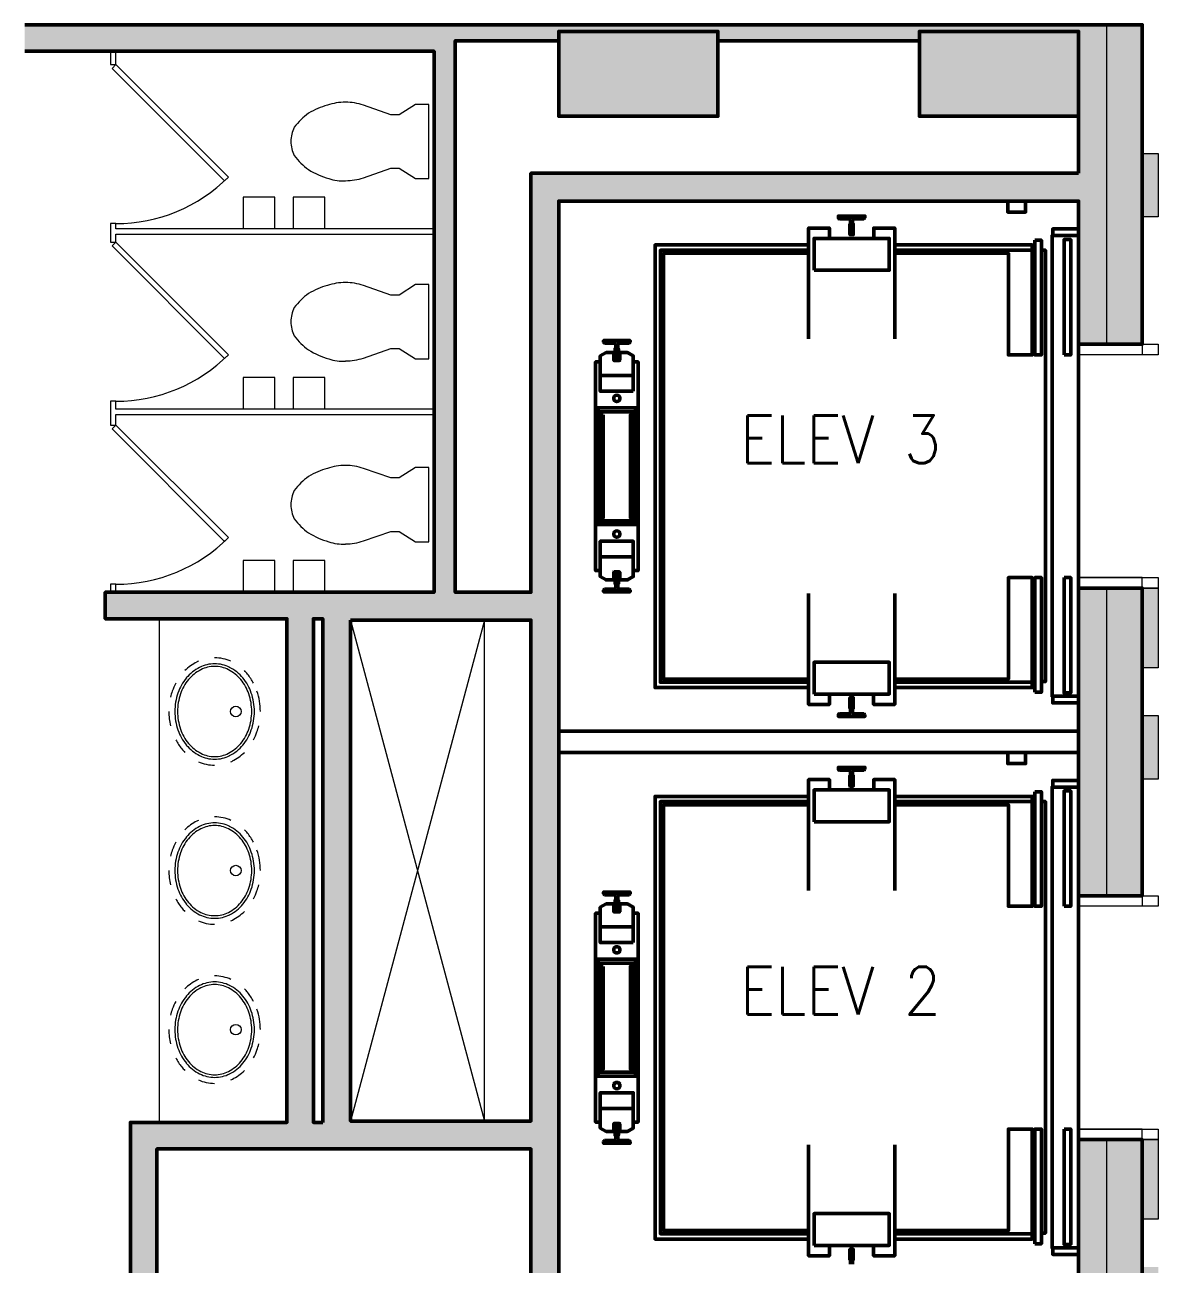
# Model space of a CAD drawing. Header units: inches. Extents: x 842 to 2180, y -10 to 1751.
# Drawn here: x 842.2 to 1055.9, y 718.5 to 952.2 of the extents above; entities that cross this region are included whole.
import ezdxf

# ---------------------------------------------------------------- set-up
doc = ezdxf.new("R2010")
doc.units = ezdxf.units.IN
doc.header["$MEASUREMENT"] = 0
for name, color, linetype, lineweight in [('Orbis - Background_dwg', 8, 'Continuous', 9), ('Orbis_AR$0$TI_Grid_E957150$0$S-11-COLS-CONC', 50, 'Continuous', 50), ('Orbis_BB$0$A-Door-Exst', 7, 'Continuous', 9), ('Orbis_BB$0$A-Wall-Exst', 7, 'Continuous', 9), ('Orbis_BB$0$TI_ARCH-02_E957150$0$A-Anno-Note96', 250, 'Continuous', 20), ('Orbis_BB$0$TI_ARCH-02_E957150$0$A-Door', 10, 'Continuous', 13), ('Orbis_BB$0$TI_ARCH-02_E957150$0$A-Flor-Case', 10, 'Continuous', 13), ('Orbis_BB$0$TI_ARCH-02_E957150$0$A-Flor-Fixt', 10, 'Continuous', 13), ('Orbis_BB$0$TI_ARCH-02_E957150$0$A-Flor-Tptn', 10, 'Continuous', 13), ('Orbis_BB$0$TI_ARCH-02_E957150$0$A-Wall-Open', 10, 'Continuous', 13), ('Orbis_BB$0$TI_Grid_E957150$0$S-02-COLS-CONC', 50, 'Continuous', 50), ('Orbis_BB$0$TI_Grid_E957150$0$S-02-COLS-CONC-PATT', 250, 'Continuous', 20), ('Orbis_BB$0$TI_Grid_E957150$0$S-03-COLS-CONC-PATT', 250, 'Continuous', 20), ('Orbis_BB$0$TI_Grid_E957150$0$S-04-COLS-CONC', 50, 'Continuous', 50), ('Orbis_BB$0$TI_Grid_E957150$0$S-04-COLS-CONC-PATT', 250, 'Continuous', 20), ('Orbis_BB$0$TI_Grid_E957150$0$S-05-COLS-CONC', 50, 'Continuous', 50), ('Orbis_BB$0$TI_Grid_E957150$0$S-05-COLS-CONC-PATT', 250, 'Continuous', 20), ('Orbis_BB$0$TI_Grid_E957150$0$S-06-COLS-CONC', 50, 'Continuous', 50), ('Orbis_BB$0$TI_Grid_E957150$0$S-06-COLS-CONC-PATT', 250, 'Continuous', 20), ('Orbis_BB$0$TI_Grid_E957150$0$S-07-COLS-CONC', 50, 'Continuous', 50), ('Orbis_BB$0$TI_Grid_E957150$0$S-07-COLS-CONC-PATT', 250, 'Continuous', 20), ('Orbis_BB$0$TI_Grid_E957150$0$S-08-COLS-CONC', 50, 'Continuous', 50), ('Orbis_BB$0$TI_Grid_E957150$0$S-08-COLS-CONC-PATT', 250, 'Continuous', 20), ('Orbis_BB$0$TI_Grid_E957150$0$S-09-COLS-CONC', 50, 'Continuous', 50), ('Orbis_BB$0$TI_Grid_E957150$0$S-09-COLS-CONC-PATT', 250, 'Continuous', 20), ('Orbis_BB$0$TI_Grid_E957150$0$S-11-COLS-CONC', 50, 'Continuous', 50), ('Orbis_BB$0$TI_Grid_E957150$0$S-11-COLS-CONC-PATT', 250, 'Continuous', 20), ('Orbis_BB$0$TI_Grid_E957150$0$S-12-COLS-CONC', 50, 'Continuous', 50), ('Orbis_BB$0$TI_Grid_E957150$0$S-12-COLS-CONC-PATT', 250, 'Continuous', 20), ('Orbis_BB$0$TI_Grid_E957150$0$S-13-COLS-CONC', 50, 'Continuous', 50), ('Orbis_BB$0$TI_Grid_E957150$0$S-13-COLS-CONC-PATT', 250, 'Continuous', 20), ('Orbis_BB$0$TI_Grid_E957150$0$S-14-COLS-CONC', 50, 'Continuous', 50), ('Orbis_BB$0$TI_Grid_E957150$0$S-14-COLS-CONC-PATT', 250, 'Continuous', 20), ('Orbis_BB$0$TI_Grid_E957150$0$S-P1-COLS-CONC', 50, 'Continuous', 50), ('Orbis_BB$0$TI_Grid_E957150$0$S-P1-COLS-CONC-PATT', 250, 'Continuous', 20), ('Orbis_BB$0$TI_Grid_E957150$0$S-P4-COLS-CONC', 50, 'Continuous', 50), ('Orbis_BB$0$TI_Grid_E957150$0$S-P4-COLS-CONC-PATT', 250, 'Continuous', 20)]:
    doc.layers.add(name, color=color, linetype=linetype, lineweight=lineweight)
doc.layers.add('Orbis_BB$0$TI_ARCH-02_E957150$0$A-Door-NPLT', color=10, linetype='Continuous', lineweight=13, plot=False)
doc.styles.add('romans', font='romans__.ttf', dxfattribs={"width": 0.9, "height": 9})

# ---------------------------------------------------------------- blocks, each defined once
blk = doc.blocks.new('Orbis - Background_dwg__U13-7347694-Level XX  RCP DEMO')
at = {"layer": 'Orbis_BB$0$TI_Grid_E957150$0$S-13-COLS-CONC-PATT', "lineweight": 50}
blk.add_hatch(color=50, dxfattribs=at).paths.add_polyline_path([(11749.16, 1740.91), (11749.16, 1756.91), (11719.16, 1756.91), (11719.16, 1740.91), (11719.66, 1740.91)], flags=0)
at = {"layer": 'Orbis_BB$0$TI_Grid_E957150$0$S-13-COLS-CONC', "flags": 128}
blk.add_lwpolyline([(11749.16, 1756.91), (11719.16, 1756.91), (11719.16, 1740.91), (11749.16, 1740.91)], close=True, dxfattribs=at)
blk = doc.blocks.new('Orbis - Background_dwg__U18-7347700-Level XX  RCP DEMO')
at = {"layer": 'Orbis_BB$0$TI_Grid_E957150$0$S-13-COLS-CONC-PATT', "lineweight": 50}
blk.add_hatch(color=50, dxfattribs=at).paths.add_polyline_path([(11681.16, 1740.91), (11681.16, 1756.91), (11651.16, 1756.91), (11651.16, 1740.91)], flags=0)
at = {"layer": 'Orbis_BB$0$TI_Grid_E957150$0$S-13-COLS-CONC', "flags": 128}
blk.add_lwpolyline([(11681.16, 1740.91), (11651.16, 1740.91), (11651.16, 1756.91), (11681.16, 1756.91)], close=True, dxfattribs=at)
blk = doc.blocks.new('Orbis - Background_dwg__U41-7347722-Level XX  RCP DEMO')
at = {"layer": 'Orbis_BB$0$TI_Grid_E957150$0$S-12-COLS-CONC-PATT', "lineweight": 50}
blk.add_hatch(color=50, dxfattribs=at).paths.add_polyline_path([(11749.16, 1740.91), (11749.16, 1756.91), (11719.16, 1756.91), (11719.16, 1740.91), (11719.66, 1740.91)], flags=0)
at = {"layer": 'Orbis_BB$0$TI_Grid_E957150$0$S-12-COLS-CONC', "flags": 128}
blk.add_lwpolyline([(11749.16, 1740.91), (11719.16, 1740.91), (11719.16, 1756.91), (11749.16, 1756.91)], close=True, dxfattribs=at)
blk = doc.blocks.new('Orbis - Background_dwg__U42-7347725-Level XX  RCP DEMO')
at = {"layer": 'Orbis_BB$0$TI_Grid_E957150$0$S-12-COLS-CONC-PATT', "lineweight": 50}
blk.add_hatch(color=50, dxfattribs=at).paths.add_polyline_path([(11681.16, 1740.91), (11681.16, 1756.91), (11651.16, 1756.91), (11651.16, 1740.91)], flags=0)
at = {"layer": 'Orbis_BB$0$TI_Grid_E957150$0$S-12-COLS-CONC', "flags": 128}
blk.add_lwpolyline([(11681.16, 1740.91), (11651.16, 1740.91), (11651.16, 1756.91), (11681.16, 1756.91)], close=True, dxfattribs=at)
blk = doc.blocks.new('Orbis - Background_dwg_Orbis_BB$0$TI_ARCH-02_E957150$0$I_PLUMB_LAV_COUNTER 7_P-7347760-Level XX  RCP DEMO')
at = {"layer": 'Orbis_BB$0$TI_ARCH-02_E957150$0$A-Flor-Fixt'}
blk.add_circle((4.62, 0), 1, dxfattribs=at)
for centre, radius, start, end in [((8.62, 2.7), 7.43, 114.4424, 116.7012), ((8.62, 2.7), 7.43, 65.5576, 90), ((9.28, 1.39), 8.89, 116.7012, 134.737), ((9.28, 1.39), 7.76, 116.7012, 140.5275), ((9.28, 1.39), 7.26, 116.7012, 140.5275), ((8.62, 2.7), 6.3, 90, 116.7012), ((8.62, 2.7), 5.8, 90, 116.7012), ((8.62, 2.7), 6.3, 63.2988, 90), ((8.62, 2.7), 5.8, 63.2988, 90), ((7.97, 1.39), 7.26, 39.4725, 63.2988), ((7.97, 1.39), 7.76, 39.4725, 63.2988), ((7.97, 1.39), 8.89, 39.4725, 45.263), ((6.94, 0.55), 10.21, 27.9362, 39.4725), ((10.31, 0.55), 10.21, 152.0638, 161.1646), ((10.31, 0.55), 9.09, 140.5275, 161.1646), ((10.31, 0.55), 8.59, 140.5275, 161.1646), ((6.94, 0.55), 8.59, 18.8354, 39.4725), ((6.94, 0.55), 9.09, 18.8354, 39.4725), ((11.92, 0), 11.92, 161.1646, 166.8979), ((11.92, 0), 10.79, 161.1646, 180), ((11.92, 0), 10.29, 161.1646, 180), ((5.33, 0), 10.29, 360, 18.8354), ((5.33, 0), 10.79, 360, 18.8354), ((5.33, 0), 11.92, 360, 13.1021), ((11.92, 0), 11.92, 180, 198.8354), ((11.92, 0), 10.79, 180, 198.8354), ((11.92, 0), 10.29, 180, 198.8354), ((5.33, 0), 10.29, 341.1646, 360), ((5.33, 0), 10.79, 341.1646, 360), ((10.31, -0.55), 9.09, 198.8354, 219.4725), ((10.31, -0.55), 8.59, 198.8354, 219.4725), ((6.94, -0.55), 8.59, 320.5275, 341.1646), ((6.94, -0.55), 9.09, 320.5275, 341.1646), ((6.94, -0.55), 10.21, 332.0638, 341.1646), ((5.33, 0), 11.92, 341.1646, 346.8979), ((10.31, -0.55), 10.21, 207.9362, 219.4725), ((9.28, -1.39), 7.76, 219.4725, 243.2988), ((9.28, -1.39), 7.26, 219.4725, 243.2988), ((7.97, -1.39), 7.26, 296.7012, 320.5275), ((7.97, -1.39), 7.76, 296.7012, 320.5275), ((9.28, -1.39), 8.89, 219.4725, 225.263), ((8.62, -2.7), 6.3, 243.2988, 270), ((8.62, -2.7), 5.8, 243.2988, 270), ((8.62, -2.7), 5.8, 270, 296.7012), ((8.62, -2.7), 6.3, 270, 296.7012), ((8.62, -2.7), 7.43, 294.4424, 296.7012), ((7.97, -1.39), 8.89, 296.7012, 314.737), ((8.62, -2.7), 7.43, 245.5576, 270)]:
    blk.add_arc(centre, radius, start, end, dxfattribs=at)
blk = doc.blocks.new('Orbis - Background_dwg_Orbis_BB$0$TI_ARCH-02_E957150$0$I_PLUMB_WC_FLUSH - WALL_P-7347754-Level XX  RCP DEMO')
at = {"layer": 'Orbis_BB$0$TI_ARCH-02_E957150$0$A-Flor-Fixt', "flags": 128}
blk.add_lwpolyline([(13.32, 6.84), (8.19, 5.04), (6.59, 5.04), (3.5, 7), (1, 7), (1, -7), (3.5, -7), (6.59, -5.04), (8.19, -5.04), (13.32, -6.84)], dxfattribs=at)
at = {"layer": 'Orbis_BB$0$TI_ARCH-02_E957150$0$A-Flor-Fixt'}
for centre, radius, start, end in [((16.72, -3.12), 10.52, 90, 108.8354), ((17.24, -0.62), 8.05, 71.1646, 93.7754), ((16.16, -6.53), 14.01, 57.6462, 74.7553), ((17.24, -3.98), 11.29, 36.0611, 55.3641), ((21.07, 0), 5.93, 0, 26.7012), ((21.07, 0), 5.93, 333.2988, 360), ((17.24, 3.98), 11.29, 304.6359, 323.9389), ((16.72, 3.12), 10.52, 251.1646, 270), ((16.72, 3.12), 10.52, 270, 288.8354), ((16.7, 5.91), 13.2, 284.9626, 301.7838)]:
    blk.add_arc(centre, radius, start, end, dxfattribs=at)
blk = doc.blocks.new('Orbis - Background_dwg_Orbis_BB-7347761-Level XX  RCP DEMO')
at = {"layer": 'Orbis_BB$0$A-Wall-Exst'}
h = blk.add_hatch(color=256, dxfattribs=at)
h.paths.add_polyline_path([(11761.16, 1399.92), (11761.16, 1428.92), (11764.16, 1428.92), (11764.16, 1443.92), (11749.16, 1443.92), (11749.16, 1400.91), (11719.16, 1400.91), (11719.16, 1402.92), (11681.16, 1402.92), (11681.16, 1400.91), (11651.16, 1400.91), (11651.16, 1724.92), (11749.16, 1724.92), (11749.16, 1697.92), (11761.16, 1697.92), (11761.16, 1721.92), (11764.16, 1721.92), (11764.16, 1733.92), (11761.16, 1733.92), (11761.16, 1758.16), (11550.5, 1758.16), (11550.5, 1753.16), (11627.66, 1753.16), (11627.66, 1651.16), (11565.66, 1651.16), (11565.66, 1646.16), (11599.91, 1646.16), (11599.91, 1551.16), (11570.41, 1551.16), (11570.41, 1458.42), (11550.5, 1458.42), (11550.5, 1399.92), (11552.54, 1399.92), (11552.54, 1418.42), (11596.54, 1418.42), (11596.54, 1399.92), (11603.91, 1399.92), (11603.91, 1404.92), (11601.54, 1404.92), (11601.54, 1429.92), (11552.54, 1429.92), (11552.54, 1453.42), (11575.41, 1453.42), (11575.41, 1546.16), (11645.91, 1546.16), (11645.91, 1404.92), (11643.91, 1404.92), (11643.91, 1399.92), (11719.66, 1399.92)], flags=0)
h.paths.add_polyline_path([(11681.16, 1411.66), (11719.16, 1411.66), (11719.16, 1416.91), (11681.16, 1416.91)], flags=0)
h.paths.add_polyline_path([(11596.54, 1422.42), (11552.54, 1422.42), (11552.54, 1425.92), (11596.54, 1425.92)], flags=0)
h.paths.add_polyline_path([(11761.16, 1489.92), (11761.16, 1511.92), (11764.16, 1511.92), (11764.16, 1523.92), (11761.16, 1523.92), (11761.16, 1532.92), (11764.16, 1532.92), (11764.16, 1547.92), (11749.16, 1547.92), (11749.16, 1489.92), (11754.41, 1489.92)], flags=0)
h.paths.add_polyline_path([(11606.66, 1551.16), (11604.91, 1551.16), (11604.91, 1646.16), (11606.66, 1646.16)], flags=0)
h.paths.add_polyline_path([(11645.91, 1551.41), (11611.91, 1551.41), (11611.91, 1645.91), (11645.91, 1645.91)], flags=0)
h.paths.add_polyline_path([(11761.16, 1593.92), (11761.16, 1615.92), (11764.16, 1615.92), (11764.16, 1627.92), (11761.16, 1627.92), (11761.16, 1636.92), (11764.16, 1636.92), (11764.16, 1651.92), (11749.16, 1651.92), (11749.16, 1593.92), (11754.41, 1593.92)], flags=0)
h.paths.add_polyline_path([(11645.91, 1651.16), (11631.66, 1651.16), (11631.66, 1755.16), (11651.16, 1755.16), (11651.16, 1756.91), (11681.16, 1756.91), (11681.16, 1755.16), (11719.16, 1755.16), (11719.16, 1756.91), (11749.16, 1756.91), (11749.16, 1730.17), (11645.91, 1730.17), (11645.91, 1671.13)], flags=0)
at = {"layer": 'Orbis_BB$0$TI_Grid_E957150$0$S-02-COLS-CONC-PATT', "lineweight": 9}
for points in [[(11681.16, 1740.91), (11681.16, 1756.91), (11651.16, 1756.91), (11651.16, 1740.91)], [(11749.16, 1740.91), (11749.16, 1756.91), (11719.16, 1756.91), (11719.16, 1740.91), (11719.66, 1740.91)]]:
    blk.add_hatch(color=7, dxfattribs=at).paths.add_polyline_path(points, flags=0)
at = {"layer": 'Orbis_BB$0$TI_Grid_E957150$0$S-03-COLS-CONC-PATT', "lineweight": 9}
for points in [[(11681.16, 1740.91), (11681.16, 1756.91), (11651.16, 1756.91), (11651.16, 1740.91)], [(11749.16, 1740.91), (11749.16, 1756.91), (11719.16, 1756.91), (11719.16, 1740.91), (11719.66, 1740.91)]]:
    blk.add_hatch(color=7, dxfattribs=at).paths.add_polyline_path(points, flags=0)
at = {"layer": 'Orbis_BB$0$TI_Grid_E957150$0$S-04-COLS-CONC-PATT', "lineweight": 9}
for points in [[(11681.16, 1740.91), (11681.16, 1756.91), (11651.16, 1756.91), (11651.16, 1740.91)], [(11749.16, 1740.91), (11749.16, 1756.91), (11719.16, 1756.91), (11719.16, 1740.91), (11719.66, 1740.91)]]:
    blk.add_hatch(color=7, dxfattribs=at).paths.add_polyline_path(points, flags=0)
at = {"layer": 'Orbis_BB$0$TI_Grid_E957150$0$S-05-COLS-CONC-PATT', "lineweight": 9}
for points in [[(11681.16, 1740.91), (11681.16, 1756.91), (11651.16, 1756.91), (11651.16, 1740.91)], [(11749.16, 1740.91), (11749.16, 1756.91), (11719.16, 1756.91), (11719.16, 1740.91), (11719.66, 1740.91)]]:
    blk.add_hatch(color=7, dxfattribs=at).paths.add_polyline_path(points, flags=0)
at = {"layer": 'Orbis_BB$0$TI_Grid_E957150$0$S-06-COLS-CONC-PATT', "lineweight": 9}
for points in [[(11681.16, 1740.91), (11681.16, 1756.91), (11651.16, 1756.91), (11651.16, 1740.91)], [(11749.16, 1740.91), (11749.16, 1756.91), (11719.16, 1756.91), (11719.16, 1740.91), (11719.66, 1740.91)]]:
    blk.add_hatch(color=7, dxfattribs=at).paths.add_polyline_path(points, flags=0)
at = {"layer": 'Orbis_BB$0$TI_Grid_E957150$0$S-07-COLS-CONC-PATT', "lineweight": 9}
for points in [[(11681.16, 1740.91), (11681.16, 1756.91), (11651.16, 1756.91), (11651.16, 1740.91)], [(11749.16, 1740.91), (11749.16, 1756.91), (11719.16, 1756.91), (11719.16, 1740.91), (11719.66, 1740.91)]]:
    blk.add_hatch(color=7, dxfattribs=at).paths.add_polyline_path(points, flags=0)
at = {"layer": 'Orbis_BB$0$TI_Grid_E957150$0$S-08-COLS-CONC-PATT', "lineweight": 9}
for points in [[(11681.16, 1740.91), (11681.16, 1756.91), (11651.16, 1756.91), (11651.16, 1740.91)], [(11749.16, 1740.91), (11749.16, 1756.91), (11719.16, 1756.91), (11719.16, 1740.91), (11719.66, 1740.91)]]:
    blk.add_hatch(color=7, dxfattribs=at).paths.add_polyline_path(points, flags=0)
at = {"layer": 'Orbis_BB$0$TI_Grid_E957150$0$S-09-COLS-CONC-PATT', "lineweight": 9}
for points in [[(11681.16, 1740.91), (11681.16, 1756.91), (11651.16, 1756.91), (11651.16, 1740.91)], [(11749.16, 1740.91), (11749.16, 1756.91), (11719.16, 1756.91), (11719.16, 1740.91), (11719.66, 1740.91)]]:
    blk.add_hatch(color=7, dxfattribs=at).paths.add_polyline_path(points, flags=0)
at = {"layer": 'Orbis_BB$0$TI_Grid_E957150$0$S-11-COLS-CONC-PATT', "lineweight": 9}
for points in [[(11681.16, 1740.91), (11681.16, 1756.91), (11651.16, 1756.91), (11651.16, 1740.91)], [(11749.16, 1740.91), (11749.16, 1756.91), (11719.16, 1756.91), (11719.16, 1740.91), (11719.66, 1740.91)]]:
    blk.add_hatch(color=7, dxfattribs=at).paths.add_polyline_path(points, flags=0)
at = {"layer": 'Orbis_BB$0$TI_Grid_E957150$0$S-14-COLS-CONC-PATT', "lineweight": 9}
blk.add_hatch(color=7, dxfattribs=at).paths.add_polyline_path([(11681.16, 1740.91), (11681.16, 1756.91), (11651.16, 1756.91), (11651.16, 1740.91)], flags=0)
at = {"layer": 'Orbis_BB$0$TI_Grid_E957150$0$S-P1-COLS-CONC-PATT', "lineweight": 9}
for points in [[(11681.16, 1740.91), (11681.16, 1756.91), (11651.16, 1756.91), (11651.16, 1740.91)], [(11719.16, 1740.91), (11749.16, 1740.91), (11749.16, 1756.91), (11719.16, 1756.91)]]:
    blk.add_hatch(color=7, dxfattribs=at).paths.add_polyline_path(points, flags=0)
at = {"layer": 'Orbis_BB$0$TI_Grid_E957150$0$S-P4-COLS-CONC-PATT', "lineweight": 9}
for points in [[(11681.16, 1740.91), (11681.16, 1756.91), (11651.16, 1756.91), (11651.16, 1740.91)], [(11749.16, 1740.91), (11749.16, 1756.91), (11719.16, 1756.91), (11719.16, 1740.91), (11719.66, 1740.91)]]:
    blk.add_hatch(color=7, dxfattribs=at).paths.add_polyline_path(points, flags=0)
at = {"layer": 'Orbis_AR$0$TI_Grid_E957150$0$S-11-COLS-CONC'}
for p, q in [((11703.87, 1721.92), (11703.87, 1722.06)), ((11705.99, 1721.6), (11704.05, 1721.6)), ((11708.68, 1721.6), (11706.74, 1721.6)), ((11708.87, 1722.06), (11708.87, 1721.92)), ((11740.91, 1715.66), (11714.49, 1715.66)), ((11661.73, 1698.1), (11659.79, 1698.1)), ((11664.41, 1698.1), (11662.48, 1698.1)), ((11662.61, 1694.86), (11661.59, 1694.86)), ((11658.56, 1663.9), (11658.56, 1685.94)), ((11665.64, 1663.9), (11665.64, 1685.94)), ((11658.76, 1685.09), (11658.56, 1685.09)), ((11658.76, 1684.78), (11658.56, 1684.78)), ((11658.95, 1665.21), (11658.95, 1684.58)), ((11665.25, 1665.21), (11665.25, 1684.58)), ((11665.64, 1685.09), (11665.45, 1685.09)), ((11665.64, 1684.78), (11665.45, 1684.78)), ((11658.76, 1665.06), (11658.56, 1665.06)), ((11658.76, 1664.74), (11658.56, 1664.74)), ((11665.64, 1665.06), (11665.45, 1665.06)), ((11665.64, 1664.74), (11665.45, 1664.74)), ((11661.59, 1654.97), (11662.61, 1654.97)), ((11661.73, 1651.73), (11659.79, 1651.73)), ((11664.41, 1651.73), (11662.48, 1651.73)), ((11714.49, 1634.17), (11740.91, 1634.17)), ((11748.91, 1631.53), (11744.16, 1631.53)), ((11703.87, 1627.91), (11703.87, 1627.77)), ((11705.99, 1628.24), (11704.05, 1628.24)), ((11708.68, 1628.24), (11706.74, 1628.24)), ((11708.87, 1627.77), (11708.87, 1627.91)), ((11749.16, 1624.92), (11651.16, 1624.92)), ((11651.16, 1620.92), (11749.16, 1620.92)), ((11705.99, 1617.6), (11704.05, 1617.6)), ((11708.68, 1617.6), (11706.74, 1617.6)), ((11740.91, 1611.66), (11714.49, 1611.66)), ((11661.73, 1594.1), (11659.79, 1594.1)), ((11664.41, 1594.1), (11662.48, 1594.1)), ((11662.61, 1590.86), (11661.59, 1590.86)), ((11658.56, 1559.9), (11658.56, 1581.94)), ((11658.76, 1581.09), (11658.56, 1581.09)), ((11658.76, 1580.78), (11658.56, 1580.78)), ((11658.95, 1561.21), (11658.95, 1580.58)), ((11665.25, 1561.21), (11665.25, 1580.58)), ((11665.64, 1581.09), (11665.45, 1581.09)), ((11665.64, 1580.78), (11665.45, 1580.78)), ((11665.64, 1559.9), (11665.64, 1581.94)), ((11658.76, 1561.06), (11658.56, 1561.06)), ((11658.76, 1560.74), (11658.56, 1560.74)), ((11665.64, 1561.06), (11665.45, 1561.06)), ((11665.64, 1560.74), (11665.45, 1560.74)), ((11661.59, 1550.97), (11662.61, 1550.97)), ((11661.73, 1547.73), (11659.79, 1547.73)), ((11664.41, 1547.73), (11662.48, 1547.73)), ((11714.49, 1530.17), (11740.91, 1530.17)), ((11748.91, 1527.53), (11744.16, 1527.53))]:
    blk.add_line(p, q, dxfattribs=at)
at = {"layer": 'Orbis_AR$0$TI_Grid_E957150$0$S-11-COLS-CONC', "flags": 128}
for points in [[(11749.16, 1724.92), (11749.16, 1416.92), (11651.16, 1416.92), (11651.16, 1724.92)], [(11699.28, 1711.88), (11713.45, 1711.88), (11713.45, 1717.88), (11699.28, 1717.88)], [(11740.91, 1717.54), (11740.91, 1695.92), (11742.16, 1695.92), (11742.16, 1717.54)], [(11746.41, 1695.92), (11746.41, 1717.67), (11747.66, 1717.67), (11747.66, 1695.92)], [(11665.21, 1689.07), (11658.99, 1689.07), (11658.99, 1692.22), (11659.19, 1692.03), (11665.02, 1692.03), (11665.21, 1692.22)], [(11740.91, 1632.29), (11740.91, 1653.92), (11742.16, 1653.92), (11742.16, 1632.29)], [(11746.41, 1653.92), (11746.41, 1632.17), (11747.66, 1632.17), (11747.66, 1653.92)], [(11699.28, 1631.96), (11713.45, 1631.96), (11713.45, 1637.96), (11699.28, 1637.96)], [(11699.28, 1607.88), (11713.45, 1607.88), (11713.45, 1613.88), (11699.28, 1613.88)], [(11740.91, 1613.54), (11740.91, 1591.92), (11742.16, 1591.92), (11742.16, 1613.54)], [(11746.41, 1591.92), (11746.41, 1613.67), (11747.66, 1613.67), (11747.66, 1591.92)], [(11665.21, 1585.07), (11658.99, 1585.07), (11658.99, 1588.22), (11659.19, 1588.03), (11665.02, 1588.03), (11665.21, 1588.22)], [(11740.91, 1528.29), (11740.91, 1549.92), (11742.16, 1549.92), (11742.16, 1528.29)], [(11746.41, 1549.92), (11746.41, 1528.17), (11747.66, 1528.17), (11747.66, 1549.92)], [(11699.28, 1527.96), (11713.45, 1527.96), (11713.45, 1533.96), (11699.28, 1533.96)]]:
    blk.add_lwpolyline(points, close=True, dxfattribs=at)
for points in [[(11735.8, 1724.89), (11735.8, 1722.85), (11739.15, 1722.85), (11739.15, 1724.89)], [(11703.87, 1721.78), (11703.87, 1722.1), (11708.87, 1722.1), (11708.87, 1721.78)], [(11706.55, 1721.41), (11706.55, 1720.57), (11706.68, 1720.57), (11706.68, 1718.6), (11706.05, 1718.6), (11706.05, 1720.57), (11706.18, 1720.57), (11706.18, 1721.41)], [(11706.68, 1720.35), (11706.68, 1718.64), (11706.64, 1718.6), (11706.09, 1718.6), (11706.05, 1718.64), (11706.05, 1720.35)], [(11702.18, 1717.88), (11702.18, 1719.82), (11698.24, 1719.82), (11698.24, 1698.92)], [(11710.55, 1717.88), (11710.55, 1719.82), (11714.49, 1719.82), (11714.49, 1698.92)], [(11748.91, 1718.42), (11744.16, 1718.42), (11744.16, 1631.42)], [(11749.1, 1719.67), (11744.29, 1719.67), (11744.29, 1718.42)], [(11698.24, 1716.66), (11669.32, 1716.66), (11669.32, 1633.17), (11698.24, 1633.17)], [(11698.24, 1715.66), (11670.32, 1715.66), (11670.32, 1634.17), (11698.24, 1634.17)], [(11714.49, 1716.66), (11740.41, 1716.66), (11740.41, 1695.92), (11735.91, 1695.92), (11735.91, 1715.07), (11714.49, 1715.07)], [(11742.16, 1634.29), (11742.91, 1634.29), (11742.91, 1715.66), (11742.16, 1715.66)], [(11698.24, 1715.07), (11670.91, 1715.07), (11670.91, 1634.76), (11698.24, 1634.76)], [(11659.6, 1698.29), (11659.6, 1698.6), (11664.6, 1698.6), (11664.6, 1698.29)], [(11661.79, 1695.1), (11661.79, 1697.07), (11661.91, 1697.07), (11661.91, 1697.91)], [(11662.29, 1697.91), (11662.29, 1697.07), (11662.41, 1697.07), (11662.41, 1695.1), (11661.79, 1695.1), (11662.41, 1695.1)], [(11658.99, 1694.6), (11658.09, 1694.6), (11658.09, 1685.94)], [(11661.55, 1694.9), (11661.55, 1696.36), (11660.08, 1696.36), (11658.99, 1695.73), (11658.99, 1692.22)], [(11665.21, 1692.22), (11665.21, 1695.73), (11664.12, 1696.36), (11662.65, 1696.36), (11662.65, 1694.9)], [(11665.21, 1655.24), (11666.12, 1655.24), (11666.12, 1694.6), (11665.21, 1694.6)], [(11658.09, 1663.9), (11658.09, 1685.94), (11666.12, 1685.94)], [(11659.54, 1684.58), (11658.76, 1684.58), (11658.76, 1685.17), (11665.45, 1685.17), (11665.45, 1684.58), (11664.66, 1684.58), (11664.66, 1665.21), (11665.45, 1665.21)], [(11665.45, 1665.21), (11665.45, 1664.62), (11658.76, 1664.62), (11658.76, 1665.21), (11659.54, 1665.21), (11659.54, 1684.58)], [(11666.12, 1663.9), (11658.09, 1663.9), (11658.09, 1655.24), (11658.99, 1655.24)], [(11658.99, 1657.61), (11659.19, 1657.81), (11665.02, 1657.81), (11665.21, 1657.61), (11665.21, 1660.76), (11658.99, 1660.76), (11658.99, 1657.61), (11658.99, 1654.11), (11660.08, 1653.48), (11661.55, 1653.48), (11661.55, 1654.93)], [(11662.65, 1654.93), (11662.65, 1653.48), (11664.12, 1653.48), (11665.21, 1654.11), (11665.21, 1657.61)], [(11661.79, 1654.73), (11662.41, 1654.73), (11661.79, 1654.73), (11661.79, 1652.76), (11661.91, 1652.76), (11661.91, 1651.92)], [(11662.29, 1651.92), (11662.29, 1652.76), (11662.41, 1652.76), (11662.41, 1654.73)], [(11714.49, 1634.76), (11735.91, 1634.76), (11735.91, 1653.92), (11740.41, 1653.92), (11740.41, 1633.17), (11714.49, 1633.17)], [(11659.6, 1651.54), (11659.6, 1651.23), (11664.6, 1651.23), (11664.6, 1651.54)], [(11702.18, 1631.96), (11702.18, 1630.01), (11698.24, 1630.01), (11698.24, 1650.92)], [(11714.49, 1650.92), (11714.49, 1630.01), (11710.51, 1630.01), (11710.51, 1631.96)], [(11749.1, 1630.28), (11744.29, 1630.28), (11744.29, 1631.53)], [(11706.55, 1628.42), (11706.55, 1629.27), (11706.68, 1629.27), (11706.68, 1631.24), (11706.05, 1631.24), (11706.05, 1629.27), (11706.18, 1629.27), (11706.18, 1628.42)], [(11703.87, 1628.05), (11703.87, 1627.74), (11708.87, 1627.74), (11708.87, 1628.05)], [(11735.8, 1620.89), (11735.8, 1618.85), (11739.15, 1618.85), (11739.15, 1620.89)], [(11703.87, 1617.78), (11703.87, 1618.1), (11708.87, 1618.1), (11708.87, 1617.78)], [(11702.18, 1613.88), (11702.18, 1615.82), (11698.24, 1615.82), (11698.24, 1594.92)], [(11706.55, 1617.41), (11706.55, 1616.57), (11706.68, 1616.57), (11706.68, 1614.6), (11706.05, 1614.6), (11706.05, 1616.57), (11706.18, 1616.57), (11706.18, 1617.41)], [(11706.68, 1616.35), (11706.68, 1614.64), (11706.64, 1614.6), (11706.09, 1614.6), (11706.05, 1614.64), (11706.05, 1616.35)], [(11710.55, 1613.88), (11710.55, 1615.82), (11714.49, 1615.82), (11714.49, 1594.92)], [(11749.1, 1615.67), (11744.29, 1615.67), (11744.29, 1614.42)], [(11748.91, 1614.42), (11744.16, 1614.42), (11744.16, 1527.42)], [(11698.24, 1612.66), (11669.32, 1612.66), (11669.32, 1529.17), (11698.24, 1529.17)], [(11698.24, 1611.66), (11670.32, 1611.66), (11670.32, 1530.17), (11698.24, 1530.17)], [(11698.24, 1611.07), (11670.91, 1611.07), (11670.91, 1530.76), (11698.24, 1530.76)], [(11714.49, 1612.66), (11740.41, 1612.66), (11740.41, 1591.92), (11735.91, 1591.92), (11735.91, 1611.07), (11714.49, 1611.07)], [(11742.16, 1530.29), (11742.91, 1530.29), (11742.91, 1611.66), (11742.16, 1611.66)], [(11659.6, 1594.29), (11659.6, 1594.6), (11664.6, 1594.6), (11664.6, 1594.29)], [(11661.55, 1590.9), (11661.55, 1592.36), (11660.08, 1592.36), (11658.99, 1591.73), (11658.99, 1588.22)], [(11661.79, 1591.1), (11661.79, 1593.07), (11661.91, 1593.07), (11661.91, 1593.91)], [(11662.29, 1593.91), (11662.29, 1593.07), (11662.41, 1593.07), (11662.41, 1591.1), (11661.79, 1591.1), (11662.41, 1591.1)], [(11665.21, 1588.22), (11665.21, 1591.73), (11664.12, 1592.36), (11662.65, 1592.36), (11662.65, 1590.9)], [(11658.99, 1590.6), (11658.09, 1590.6), (11658.09, 1581.94)], [(11665.21, 1551.24), (11666.12, 1551.24), (11666.12, 1590.6), (11665.21, 1590.6)], [(11658.09, 1559.9), (11658.09, 1581.94), (11666.12, 1581.94)], [(11659.54, 1580.58), (11658.76, 1580.58), (11658.76, 1581.17), (11665.45, 1581.17), (11665.45, 1580.58), (11664.66, 1580.58), (11664.66, 1561.21), (11665.45, 1561.21)], [(11665.45, 1561.21), (11665.45, 1560.62), (11658.76, 1560.62), (11658.76, 1561.21), (11659.54, 1561.21), (11659.54, 1580.58)], [(11666.12, 1559.9), (11658.09, 1559.9), (11658.09, 1551.24), (11658.99, 1551.24)], [(11658.99, 1553.61), (11659.19, 1553.81), (11665.02, 1553.81), (11665.21, 1553.61), (11665.21, 1556.76), (11658.99, 1556.76), (11658.99, 1553.61), (11658.99, 1550.11), (11660.08, 1549.48), (11661.55, 1549.48), (11661.55, 1550.93)], [(11662.65, 1550.93), (11662.65, 1549.48), (11664.12, 1549.48), (11665.21, 1550.11), (11665.21, 1553.61)], [(11661.79, 1550.73), (11662.41, 1550.73), (11661.79, 1550.73), (11661.79, 1548.76), (11661.91, 1548.76), (11661.91, 1547.92)], [(11662.29, 1547.92), (11662.29, 1548.76), (11662.41, 1548.76), (11662.41, 1550.73)], [(11714.49, 1530.76), (11735.91, 1530.76), (11735.91, 1549.92), (11740.41, 1549.92), (11740.41, 1529.17), (11714.49, 1529.17)], [(11659.6, 1547.54), (11659.6, 1547.23), (11664.6, 1547.23), (11664.6, 1547.54)], [(11702.18, 1527.96), (11702.18, 1526.01), (11698.24, 1526.01), (11698.24, 1546.92)], [(11714.49, 1546.92), (11714.49, 1526.01), (11710.51, 1526.01), (11710.51, 1527.96)], [(11706.55, 1524.42), (11706.55, 1525.27), (11706.68, 1525.27), (11706.68, 1527.24), (11706.05, 1527.24), (11706.05, 1525.27), (11706.18, 1525.27), (11706.18, 1524.42)], [(11749.1, 1526.28), (11744.29, 1526.28), (11744.29, 1527.53)]]:
    blk.add_lwpolyline(points, dxfattribs=at)
at = {"layer": 'Orbis_AR$0$TI_Grid_E957150$0$S-11-COLS-CONC'}
for centre in [(11662.1, 1687.71), (11662.1, 1662.12), (11662.1, 1583.71), (11662.1, 1558.12)]:
    blk.add_circle(centre, 0.59, dxfattribs=at)
for centre, radius, start, end in [((11704.05, 1721.78), 0.187, 180, 270), ((11705.99, 1721.41), 0.187, 0, 90), ((11706.74, 1721.41), 0.187, 90, 180), ((11708.68, 1721.78), 0.187, 270, 0), ((11659.79, 1698.29), 0.187, 180, 270), ((11661.73, 1697.91), 0.187, 0, 90), ((11662.48, 1697.91), 0.187, 90, 180), ((11664.41, 1698.29), 0.187, 270, 0), ((11661.59, 1694.9), 0.0394, 180, 270), ((11662.61, 1694.9), 0.0394, 270, 0), ((11661.59, 1654.93), 0.0394, 90, 180), ((11662.61, 1654.93), 0.0394, 0, 90), ((11659.79, 1651.54), 0.187, 90, 180), ((11661.73, 1651.92), 0.187, 270, 0), ((11662.48, 1651.92), 0.187, 180, 270), ((11664.41, 1651.54), 0.187, 0, 90), ((11704.05, 1628.05), 0.187, 90, 180), ((11705.99, 1628.42), 0.187, 270, 0), ((11706.74, 1628.42), 0.187, 180, 270), ((11708.68, 1628.05), 0.187, 0, 90), ((11704.05, 1617.78), 0.187, 180, 270), ((11705.99, 1617.41), 0.187, 0, 90), ((11706.74, 1617.41), 0.187, 90, 180), ((11708.68, 1617.78), 0.187, 270, 0), ((11659.79, 1594.29), 0.187, 180, 270), ((11661.73, 1593.91), 0.187, 0, 90), ((11662.48, 1593.91), 0.187, 90, 180), ((11664.41, 1594.29), 0.187, 270, 0), ((11661.59, 1590.9), 0.0394, 180, 270), ((11662.61, 1590.9), 0.0394, 270, 0), ((11661.59, 1550.93), 0.0394, 90, 180), ((11662.61, 1550.93), 0.0394, 0, 90), ((11659.79, 1547.54), 0.187, 90, 180), ((11661.73, 1547.92), 0.187, 270, 0), ((11662.48, 1547.92), 0.187, 180, 270), ((11664.41, 1547.54), 0.187, 0, 90)]:
    blk.add_arc(centre, radius, start, end, dxfattribs=at)
at = {"layer": 'Orbis_BB$0$A-Door-Exst', "color": 10, "lineweight": 13, "flags": 128}
for points in [[(11567.66, 1750.66), (11566.95, 1749.95), (11588.17, 1728.74), (11588.87, 1729.45)], [(11567.66, 1717.16), (11566.95, 1716.45), (11588.17, 1695.24), (11588.87, 1695.95)], [(11567.66, 1682.66), (11566.95, 1681.95), (11588.17, 1660.74), (11588.87, 1661.45)]]:
    blk.add_lwpolyline(points, close=True, dxfattribs=at)
at = {"layer": 'Orbis_BB$0$A-Door-Exst', "color": 10, "lineweight": 13}
for centre in [(11567.66, 1750.66), (11567.66, 1717.16), (11567.66, 1682.66)]:
    blk.add_arc(centre, 30, 270, 315, dxfattribs=at)
at = {"layer": 'Orbis_BB$0$A-Wall-Exst', "color": 10, "lineweight": 13}
for p, q in [((11754.41, 1758.16), (11754.41, 1697.92)), ((11754.41, 1651.92), (11754.41, 1593.92)), ((11754.41, 1547.92), (11754.41, 1489.92))]:
    blk.add_line(p, q, dxfattribs=at)
at = {"layer": 'Orbis_BB$0$A-Wall-Exst', "color": 50, "lineweight": 50, "flags": 128}
for points in [[(11749.16, 1697.92), (11761.16, 1697.92), (11761.16, 1724.92), (11761.16, 1758.16), (11627.66, 1758.16), (11550.5, 1758.16)], [(11550.5, 1753.16), (11627.66, 1753.16), (11627.66, 1651.16), (11611.91, 1651.16), (11599.91, 1651.16), (11565.66, 1651.16), (11565.66, 1646.16), (11599.91, 1646.16), (11599.91, 1551.16), (11570.41, 1551.16), (11570.41, 1458.42), (11550.5, 1458.42)], [(11651.16, 1546.16), (11651.16, 1651.16), (11651.16, 1724.92), (11749.16, 1724.92), (11749.16, 1697.92)], [(11550.5, 1399.92), (11552.54, 1399.92), (11552.54, 1418.42), (11596.54, 1418.42), (11596.54, 1399.92), (11603.91, 1399.92), (11603.91, 1404.92), (11601.54, 1404.92), (11601.54, 1418.42), (11601.54, 1429.92), (11552.54, 1429.92), (11552.54, 1453.42), (11575.41, 1453.42), (11575.41, 1546.16), (11599.91, 1546.16)], [(11599.91, 1546.16), (11611.91, 1546.16), (11645.91, 1546.16), (11645.91, 1404.92), (11643.91, 1404.92), (11643.91, 1399.92), (11651.16, 1399.92), (11761.16, 1399.92), (11761.16, 1443.92), (11749.16, 1443.92), (11749.16, 1402.92)], [(11749.16, 1402.92), (11749.16, 1400.91), (11719.16, 1400.91), (11719.16, 1402.92), (11681.16, 1402.92), (11681.16, 1400.91), (11651.16, 1400.91), (11651.16, 1402.92), (11651.16, 1546.16)]]:
    blk.add_lwpolyline(points, dxfattribs=at)
for points in [[(11749.16, 1730.17), (11645.91, 1730.17), (11645.91, 1651.16), (11631.66, 1651.16), (11631.66, 1755.16), (11651.16, 1755.16), (11651.16, 1756.91), (11681.16, 1756.91), (11681.16, 1755.16), (11719.16, 1755.16), (11719.16, 1756.91), (11749.16, 1756.91), (11749.16, 1755.16)], [(11749.16, 1593.92), (11761.16, 1593.92), (11761.16, 1651.92), (11749.16, 1651.92)], [(11606.66, 1551.16), (11604.91, 1551.16), (11604.91, 1646.16), (11606.66, 1646.16)], [(11611.91, 1645.91), (11627.66, 1645.91), (11645.91, 1645.91), (11645.91, 1551.41), (11611.91, 1551.41)], [(11749.16, 1489.92), (11761.16, 1489.92), (11761.16, 1547.92), (11749.16, 1547.92)]]:
    blk.add_lwpolyline(points, close=True, dxfattribs=at)
at = {"layer": 'Orbis_BB$0$A-Wall-Exst', "flags": 128}
for points in [[(11761.16, 1733.92), (11764.16, 1733.92), (11764.16, 1721.92), (11761.16, 1721.92)], [(11761.16, 1651.92), (11764.16, 1651.92), (11764.16, 1636.92), (11761.16, 1636.92)], [(11761.16, 1627.92), (11764.16, 1627.92), (11764.16, 1615.92), (11761.16, 1615.92)], [(11761.16, 1547.92), (11764.16, 1547.92), (11764.16, 1532.92), (11761.16, 1532.92)]]:
    blk.add_lwpolyline(points, dxfattribs=at)
at = {"layer": 'Orbis_BB$0$TI_ARCH-02_E957150$0$A-Door', "flags": 128}
for points in [[(11749.16, 1697.92), (11764.16, 1697.92), (11764.16, 1695.92), (11749.16, 1695.92)], [(11749.16, 1653.92), (11764.16, 1653.92), (11764.16, 1651.92), (11749.16, 1651.92)], [(11749.16, 1593.92), (11764.16, 1593.92), (11764.16, 1591.92), (11749.16, 1591.92)], [(11749.16, 1549.92), (11764.16, 1549.92), (11764.16, 1547.92), (11749.16, 1547.92)]]:
    blk.add_lwpolyline(points, close=True, dxfattribs=at)
at = {"layer": 'Orbis_BB$0$TI_ARCH-02_E957150$0$A-Door-NPLT', "flags": 128}
for points in [[(11749.16, 1695.92), (11749.16, 1697.92), (11761.16, 1697.92), (11761.16, 1695.92)], [(11749.16, 1653.92), (11749.16, 1651.92), (11761.16, 1651.92), (11761.16, 1653.92)], [(11749.16, 1591.92), (11749.16, 1593.92), (11761.16, 1593.92), (11761.16, 1591.92)], [(11749.16, 1549.92), (11749.16, 1547.92), (11761.16, 1547.92), (11761.16, 1549.92)]]:
    blk.add_lwpolyline(points, close=True, dxfattribs=at)
at = {"layer": 'Orbis_BB$0$TI_ARCH-02_E957150$0$A-Flor-Case'}
blk.add_line((11575.91, 1551.16), (11575.91, 1646.16), dxfattribs=at)
at = {"layer": 'Orbis_BB$0$TI_ARCH-02_E957150$0$A-Flor-Fixt', "flags": 128}
for points in [[(11597.66, 1719.66), (11597.66, 1725.66), (11591.66, 1725.66), (11591.66, 1719.66)], [(11607.09, 1719.66), (11607.09, 1725.66), (11601.09, 1725.66), (11601.09, 1719.66)], [(11597.66, 1685.66), (11597.66, 1691.66), (11591.66, 1691.66), (11591.66, 1685.66)], [(11607.09, 1685.66), (11607.09, 1691.66), (11601.09, 1691.66), (11601.09, 1685.66)], [(11597.66, 1651.16), (11597.66, 1657.16), (11591.66, 1657.16), (11591.66, 1651.16)], [(11607.09, 1651.16), (11607.09, 1657.16), (11601.09, 1657.16), (11601.09, 1651.16)]]:
    blk.add_lwpolyline(points, dxfattribs=at)
at = {"layer": 'Orbis_BB$0$TI_ARCH-02_E957150$0$A-Flor-Tptn', "flags": 128}
for points in [[(11566.66, 1750.66), (11567.66, 1750.66), (11567.66, 1753.16), (11566.66, 1753.16)], [(11566.66, 1719.66), (11566.66, 1717.16), (11567.66, 1717.16), (11567.66, 1718.66), (11627.66, 1718.66), (11627.66, 1719.66), (11567.66, 1719.66), (11567.66, 1720.66), (11566.66, 1720.66)], [(11566.66, 1685.66), (11566.66, 1682.66), (11567.66, 1682.66), (11567.66, 1684.66), (11627.66, 1684.66), (11627.66, 1685.66), (11567.66, 1685.66), (11567.66, 1687.16), (11566.66, 1687.16)], [(11566.66, 1651.16), (11567.66, 1651.16), (11567.66, 1652.66), (11566.66, 1652.66)]]:
    blk.add_lwpolyline(points, close=True, dxfattribs=at)
at = {"layer": 'Orbis_BB$0$TI_ARCH-02_E957150$0$A-Wall-Open', "flags": 128}
blk.add_lwpolyline([(11611.91, 1645.91), (11637.16, 1551.41), (11637.16, 1645.91), (11611.91, 1551.41)], dxfattribs=at)
at = {"layer": 'Orbis_BB$0$TI_Grid_E957150$0$S-02-COLS-CONC', "flags": 128}
for points in [[(11681.16, 1756.91), (11651.16, 1756.91), (11651.16, 1740.91), (11681.16, 1740.91)], [(11749.16, 1756.91), (11719.16, 1756.91), (11719.16, 1740.91), (11749.16, 1740.91)]]:
    blk.add_lwpolyline(points, close=True, dxfattribs=at)
at = {"layer": 'Orbis_BB$0$TI_Grid_E957150$0$S-04-COLS-CONC', "flags": 128}
for points in [[(11681.16, 1756.91), (11651.16, 1756.91), (11651.16, 1740.91), (11681.16, 1740.91)], [(11749.16, 1756.91), (11719.16, 1756.91), (11719.16, 1740.91), (11749.16, 1740.91)]]:
    blk.add_lwpolyline(points, close=True, dxfattribs=at)
at = {"layer": 'Orbis_BB$0$TI_Grid_E957150$0$S-05-COLS-CONC', "flags": 128}
for points in [[(11681.16, 1756.91), (11651.16, 1756.91), (11651.16, 1740.91), (11681.16, 1740.91)], [(11749.16, 1756.91), (11719.16, 1756.91), (11719.16, 1740.91), (11749.16, 1740.91)]]:
    blk.add_lwpolyline(points, close=True, dxfattribs=at)
at = {"layer": 'Orbis_BB$0$TI_Grid_E957150$0$S-06-COLS-CONC', "flags": 128}
for points in [[(11681.16, 1740.91), (11651.16, 1740.91), (11651.16, 1756.91), (11681.16, 1756.91)], [(11749.16, 1740.91), (11719.16, 1740.91), (11719.16, 1756.91), (11749.16, 1756.91)]]:
    blk.add_lwpolyline(points, close=True, dxfattribs=at)
at = {"layer": 'Orbis_BB$0$TI_Grid_E957150$0$S-07-COLS-CONC', "flags": 128}
for points in [[(11681.16, 1756.91), (11651.16, 1756.91), (11651.16, 1740.91), (11681.16, 1740.91)], [(11749.16, 1756.91), (11719.16, 1756.91), (11719.16, 1740.91), (11749.16, 1740.91)]]:
    blk.add_lwpolyline(points, close=True, dxfattribs=at)
at = {"layer": 'Orbis_BB$0$TI_Grid_E957150$0$S-08-COLS-CONC', "flags": 128}
for points in [[(11681.16, 1740.91), (11651.16, 1740.91), (11651.16, 1756.91), (11681.16, 1756.91)], [(11749.16, 1740.91), (11719.16, 1740.91), (11719.16, 1756.91), (11749.16, 1756.91)]]:
    blk.add_lwpolyline(points, close=True, dxfattribs=at)
at = {"layer": 'Orbis_BB$0$TI_Grid_E957150$0$S-09-COLS-CONC', "flags": 128}
for points in [[(11681.16, 1756.91), (11651.16, 1756.91), (11651.16, 1740.91), (11681.16, 1740.91)], [(11749.16, 1756.91), (11719.16, 1756.91), (11719.16, 1740.91), (11749.16, 1740.91)]]:
    blk.add_lwpolyline(points, close=True, dxfattribs=at)
at = {"layer": 'Orbis_BB$0$TI_Grid_E957150$0$S-11-COLS-CONC', "flags": 128}
for points in [[(11681.16, 1740.91), (11651.16, 1740.91), (11651.16, 1756.91), (11681.16, 1756.91)], [(11749.16, 1740.91), (11719.16, 1740.91), (11719.16, 1756.91), (11749.16, 1756.91)]]:
    blk.add_lwpolyline(points, close=True, dxfattribs=at)
at = {"layer": 'Orbis_BB$0$TI_Grid_E957150$0$S-14-COLS-CONC', "flags": 128}
blk.add_lwpolyline([(11681.16, 1756.91), (11651.16, 1756.91), (11651.16, 1740.91), (11681.16, 1740.91)], close=True, dxfattribs=at)
at = {"layer": 'Orbis_BB$0$TI_Grid_E957150$0$S-P1-COLS-CONC', "flags": 128}
for points in [[(11681.16, 1756.91), (11651.16, 1756.91), (11651.16, 1740.91), (11681.16, 1740.91)], [(11749.16, 1756.91), (11719.16, 1756.91), (11719.16, 1740.91), (11749.16, 1740.91)]]:
    blk.add_lwpolyline(points, close=True, dxfattribs=at)
at = {"layer": 'Orbis_BB$0$TI_Grid_E957150$0$S-P4-COLS-CONC', "flags": 128}
for points in [[(11681.16, 1756.91), (11651.16, 1756.91), (11651.16, 1740.91), (11681.16, 1740.91)], [(11749.16, 1756.91), (11719.16, 1756.91), (11719.16, 1740.91), (11749.16, 1740.91)]]:
    blk.add_lwpolyline(points, close=True, dxfattribs=at)
for name in ['Orbis - Background_dwg__U18-7347700-Level XX  RCP DEMO', 'Orbis - Background_dwg__U42-7347725-Level XX  RCP DEMO', 'Orbis - Background_dwg__U13-7347694-Level XX  RCP DEMO', 'Orbis - Background_dwg__U41-7347722-Level XX  RCP DEMO']:
    blk.add_blockref(name, (0, 0))
at = {"rotation": 180}
for name, p in [('Orbis - Background_dwg_Orbis_BB$0$TI_ARCH-02_E957150$0$I_PLUMB_WC_FLUSH - WALL_P-7347754-Level XX  RCP DEMO', (11627.66, 1736.16)), ('Orbis - Background_dwg_Orbis_BB$0$TI_ARCH-02_E957150$0$I_PLUMB_WC_FLUSH - WALL_P-7347754-Level XX  RCP DEMO', (11627.66, 1702.16)), ('Orbis - Background_dwg_Orbis_BB$0$TI_ARCH-02_E957150$0$I_PLUMB_WC_FLUSH - WALL_P-7347754-Level XX  RCP DEMO', (11627.66, 1667.66)), ('Orbis - Background_dwg_Orbis_BB$0$TI_ARCH-02_E957150$0$I_PLUMB_LAV_COUNTER 7_P-7347760-Level XX  RCP DEMO', (11594.91, 1628.66)), ('Orbis - Background_dwg_Orbis_BB$0$TI_ARCH-02_E957150$0$I_PLUMB_LAV_COUNTER 7_P-7347760-Level XX  RCP DEMO', (11594.91, 1598.66)), ('Orbis - Background_dwg_Orbis_BB$0$TI_ARCH-02_E957150$0$I_PLUMB_LAV_COUNTER 7_P-7347760-Level XX  RCP DEMO', (11594.91, 1568.66))]:
    blk.add_blockref(name, p, dxfattribs=at)
at = {"layer": 'Orbis_BB$0$TI_ARCH-02_E957150$0$A-Anno-Note96', "color": 7, "char_height": 9, "width": 52.2178, "attachment_point": 1, "line_spacing_factor": 0.983083, "style": 'romans'}
for s, insert in [('ELEV 3', (11685.36, 1684.51)), ('ELEV 2', (11685.36, 1580.51))]:
    blk.add_mtext(s, dxfattribs=dict(at, insert=insert))
blk = doc.blocks.new('Orbis - Background_dwg-7329766-Level XX  RCP DEMO')
blk.add_blockref('Orbis - Background_dwg_Orbis_BB-7347761-Level XX  RCP DEMO', (-10708.29, -805.94))

msp = doc.modelspace()

# ---------------------------------------------------------------- block references
at = {"layer": 'Orbis - Background_dwg', "color": 7}
msp.add_blockref('Orbis - Background_dwg-7329766-Level XX  RCP DEMO', (0, 0), dxfattribs=at)

doc.saveas('drawing.dxf')
